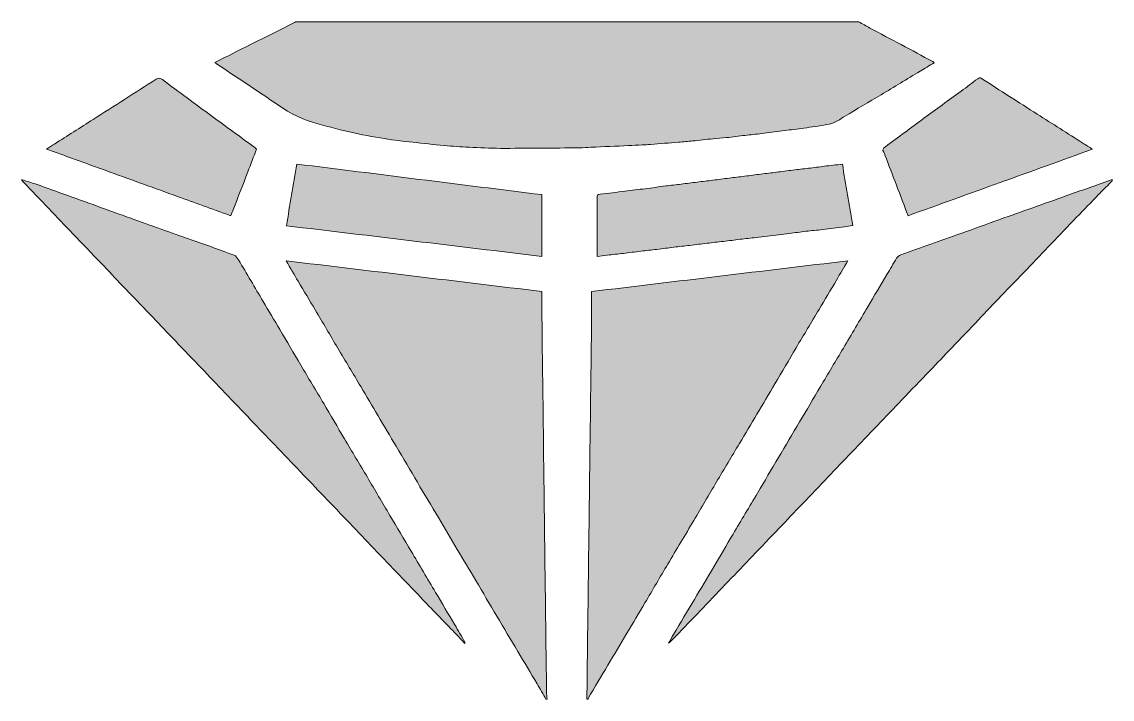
# Model space of a CAD drawing. Header units: inches. Extents: x 29 to 1974, y -1631 to -422.
import ezdxf

# ---------------------------------------------------------------- set-up
doc = ezdxf.new("R2010")
doc.units = ezdxf.units.IN
doc.header["$MEASUREMENT"] = 0
doc.layers.add('Layer 1', color=7, linetype='Continuous')

# ---------------------------------------------------------------- blocks, each defined once
blk = doc.blocks.new('block 3')
at = {"layer": 'Layer 1', "true_color": 0xffffff}
h = blk.add_hatch(color=7, dxfattribs=at)
h.dxf.hatch_style = 2
edge = h.paths.add_edge_path()
edge.add_spline(control_points=[(1522.2, -422), (1528.8, -425.8), (1535.2, -429.7), (1541.9, -433.2), (1560.4, -443.1), (1579.1, -452.8), (1597.7, -462.7), (1616.5, -472.7), (1635.3, -482.9), (1654.1, -493), (1654.8, -493.4), (1655.3, -494), (1656.5, -495), (1647.9, -500.2), (1639.6, -505.2), (1631.3, -510.2), (1608.1, -524.2), (1584.9, -538.2), (1561.7, -552.2), (1540, -565.1), (1518.2, -578), (1496.5, -590.9), (1490.4, -594.6), (1484.7, -599), (1478.2, -601.8), (1472.5, -604.3), (1466, -605.3), (1459.7, -606.3), (1446.2, -608.5), (1432.6, -610.5), (1419, -612.3), (1407.8, -613.9), (1396.6, -615.1), (1385.4, -616.5), (1373.2, -618.1), (1361.1, -620), (1348.9, -621.5), (1339, -622.7), (1329.1, -623.5), (1319.1, -624.6), (1308.1, -625.9), (1297.1, -627.4), (1286, -628.6), (1278.1, -629.4), (1270.1, -629.9), (1262.1, -630.7), (1249.9, -632), (1237.7, -633.4), (1225.4, -634.6), (1217.2, -635.5), (1208.8, -636.1), (1200.5, -636.8), (1183.9, -638.1), (1167.3, -639.5), (1150.7, -640.8), (1145.7, -641.2), (1140.7, -641.6), (1135.7, -641.8), (1127.5, -642.2), (1119.3, -642.5), (1111.1, -642.9), (1088.8, -643.9), (1066.6, -644.9), (1044.3, -645.9), (1037.6, -646.2), (1030.9, -646.8), (1024.2, -646.9), (977, -647.3), (929.8, -647.8), (882.6, -647.8), (864, -647.8), (845.4, -646.7), (826.8, -645.8), (812, -645.1), (797.1, -644.1), (782.4, -642.8), (763.7, -641.1), (745, -638.9), (726.3, -636.8), (709.5, -634.9), (692.6, -633.3), (675.9, -630.5), (655.1, -627.1), (634.3, -623.2), (613.7, -618.5), (591.4, -613.3), (569.3, -607.3), (547.3, -601.1), (522, -593.9), (500.1, -580), (478.6, -565.3), (444.8, -542.2), (410.5, -519.7), (376.4, -497), (375.5, -496.3), (374.6, -495.5), (373.4, -494.5), (394.9, -483.7), (416, -473.1), (437.1, -462.6), (462.7, -449.7), (488.4, -436.9), (514.1, -424.1), (515.2, -423.5), (516.2, -422.7), (517.3, -422), (852.3, -422), (1187.2, -422), (1522.2, -422)], knot_values=[0, 0, 0, 0, 1, 1, 1, 2, 2, 2, 3, 3, 3, 4, 4, 4, 5, 5, 5, 6, 6, 6, 7, 7, 7, 8, 8, 8, 9, 9, 9, 10, 10, 10, 11, 11, 11, 12, 12, 12, 13, 13, 13, 14, 14, 14, 15, 15, 15, 16, 16, 16, 17, 17, 17, 18, 18, 18, 19, 19, 19, 20, 20, 20, 21, 21, 21, 22, 22, 22, 23, 23, 23, 24, 24, 24, 25, 25, 25, 26, 26, 26, 27, 27, 27, 28, 28, 28, 29, 29, 29, 30, 30, 30, 31, 31, 31, 32, 32, 32, 33, 33, 33, 34, 34, 34, 35, 35, 35, 36, 36, 36, 36], degree=3, periodic=1)
h = blk.add_hatch(color=7, dxfattribs=at)
h.dxf.hatch_style = 2
edge = h.paths.add_edge_path()
edge.add_spline(control_points=[(73.3, -649.4), (78.2, -646.1), (82.6, -643), (87.2, -640.1), (110.2, -625.4), (133.2, -610.9), (156.2, -596.2), (193.7, -572.3), (231.1, -548.4), (268.6, -524.5), (272.4, -522.1), (275.2, -521.4), (279.7, -524.8), (308.9, -547), (338.6, -568.7), (368.2, -590.5), (393, -608.7), (417.9, -626.8), (442.7, -645), (444.3, -646.2), (445.8, -647.5), (447.7, -649.1), (442.6, -662.5), (437.4, -676), (432.2, -689.5), (423.1, -713.2), (414, -736.9), (404.9, -760.6), (404.3, -762), (403.5, -763.3), (403.2, -764.7), (402.6, -767.8), (401.2, -767.8), (398.6, -766.9), (367.9, -755.7), (337.2, -744.6), (306.5, -733.5), (266.4, -719), (226.2, -704.5), (186.1, -690), (149.5, -676.7), (112.9, -663.5), (76.4, -650.2), (75.6, -650), (74.8, -649.8), (73.3, -649.4)], knot_values=[0, 0, 0, 0, 1, 1, 1, 2, 2, 2, 3, 3, 3, 4, 4, 4, 5, 5, 5, 6, 6, 6, 7, 7, 7, 8, 8, 8, 9, 9, 9, 10, 10, 10, 11, 11, 11, 12, 12, 12, 13, 13, 13, 14, 14, 14, 15, 15, 15, 15], degree=3, periodic=1)
h = blk.add_hatch(color=7, dxfattribs=at)
h.dxf.hatch_style = 2
edge = h.paths.add_edge_path()
edge.add_spline(control_points=[(1939.1, -649.2), (1828.8, -689), (1719.5, -728.5), (1610, -768), (1596.1, -731.5), (1582.4, -695.7), (1568.7, -659.8), (1568.1, -658.1), (1567.7, -656.2), (1566.6, -654.8), (1562.9, -650), (1565.8, -647.6), (1569.5, -644.9), (1592.4, -628.1), (1615.3, -611.1), (1638.2, -594.2), (1660.4, -578), (1682.6, -561.8), (1704.7, -545.6), (1714.6, -538.3), (1724.4, -531), (1734.1, -523.5), (1736.6, -521.6), (1738.2, -521.4), (1741, -523.2), (1774.1, -544.5), (1807.3, -565.6), (1840.4, -586.7), (1867.4, -603.9), (1894.5, -621.2), (1921.5, -638.4), (1927.1, -641.9), (1932.7, -645.3), (1939.1, -649.2)], knot_values=[0, 0, 0, 0, 1, 1, 1, 2, 2, 2, 3, 3, 3, 4, 4, 4, 5, 5, 5, 6, 6, 6, 7, 7, 7, 8, 8, 8, 9, 9, 9, 10, 10, 10, 11, 11, 11, 11], degree=3, periodic=1)
h = blk.add_hatch(color=7, dxfattribs=at)
h.dxf.hatch_style = 2
edge = h.paths.add_edge_path()
edge.add_spline(control_points=[(956.8, -730.4), (956.8, -767), (956.8, -803.4), (956.8, -840.6), (804.7, -822.3), (653, -804.1), (501, -785.9), (507.2, -748.9), (513.2, -712.8), (519.4, -675.8), (665.3, -694), (810.8, -712.2), (956.8, -730.4)], knot_values=[0, 0, 0, 0, 1, 1, 1, 2, 2, 2, 3, 3, 3, 4, 4, 4, 4], degree=3, periodic=1)
h = blk.add_hatch(color=7, dxfattribs=at)
h.dxf.hatch_style = 2
edge = h.paths.add_edge_path()
edge.add_spline(control_points=[(1492.7, -676), (1498.8, -712.5), (1504.9, -748.5), (1511.1, -785.6), (1506.3, -786.3), (1501.4, -787.1), (1496.5, -787.7), (1483.5, -789.4), (1470.5, -791.1), (1457.5, -792.7), (1447.6, -793.8), (1437.7, -794.7), (1427.8, -795.8), (1417.9, -797), (1408, -798.3), (1398.2, -799.6), (1391.7, -800.4), (1385.3, -801.1), (1378.9, -801.9), (1365.6, -803.5), (1352.2, -805.3), (1338.9, -806.9), (1329.3, -808), (1319.7, -808.9), (1310.2, -810), (1300.3, -811.2), (1290.4, -812.6), (1280.5, -813.8), (1270.8, -815), (1261.1, -815.9), (1251.3, -817.1), (1241.1, -818.3), (1230.9, -819.7), (1220.7, -820.9), (1211.2, -822.1), (1201.6, -823), (1192, -824.2), (1182, -825.4), (1172, -826.8), (1161.9, -828), (1152.3, -829.2), (1142.8, -830.1), (1133.2, -831.3), (1122.8, -832.5), (1112.5, -833.9), (1102.1, -835.2), (1092.5, -836.3), (1082.9, -837.3), (1073.4, -838.4), (1067.5, -839), (1061.6, -839.8), (1055.4, -840.6), (1055.3, -838.5), (1055.2, -837), (1055.2, -835.5), (1055.2, -802.3), (1055.3, -769), (1055.1, -735.8), (1055.1, -731.5), (1056.1, -730.2), (1060.7, -729.8), (1075.5, -728.3), (1090.2, -725.9), (1105, -724), (1117, -722.5), (1129.1, -721.3), (1141.1, -719.8), (1153.3, -718.3), (1165.4, -716.4), (1177.6, -714.9), (1186.8, -713.7), (1196.1, -712.8), (1205.3, -711.7), (1214.9, -710.5), (1224.4, -709.2), (1233.9, -708), (1243.1, -706.8), (1252.4, -705.8), (1261.6, -704.6), (1271.3, -703.4), (1281, -702.1), (1290.7, -700.9), (1299.9, -699.7), (1309.2, -698.7), (1318.4, -697.5), (1328.1, -696.3), (1337.8, -695), (1347.5, -693.8), (1356.7, -692.6), (1366, -691.6), (1375.2, -690.4), (1384.9, -689.2), (1394.6, -687.8), (1404.3, -686.6), (1413.5, -685.5), (1422.7, -684.5), (1432, -683.4), (1441.5, -682.2), (1451.1, -680.9), (1460.6, -679.7), (1471.1, -678.5), (1481.7, -677.3), (1492.7, -676)], knot_values=[0, 0, 0, 0, 1, 1, 1, 2, 2, 2, 3, 3, 3, 4, 4, 4, 5, 5, 5, 6, 6, 6, 7, 7, 7, 8, 8, 8, 9, 9, 9, 10, 10, 10, 11, 11, 11, 12, 12, 12, 13, 13, 13, 14, 14, 14, 15, 15, 15, 16, 16, 16, 17, 17, 17, 18, 18, 18, 19, 19, 19, 20, 20, 20, 21, 21, 21, 22, 22, 22, 23, 23, 23, 24, 24, 24, 25, 25, 25, 26, 26, 26, 27, 27, 27, 28, 28, 28, 29, 29, 29, 30, 30, 30, 31, 31, 31, 32, 32, 32, 33, 33, 33, 34, 34, 34, 34], degree=3, periodic=1)
h = blk.add_hatch(color=7, dxfattribs=at)
h.dxf.hatch_style = 2
edge = h.paths.add_edge_path()
edge.add_spline(control_points=[(29, -703.6), (37.5, -706.4), (46, -708.9), (54.4, -711.8), (73.4, -718.5), (92.3, -725.3), (111.2, -732.1), (151.1, -746.4), (190.9, -760.9), (230.8, -775.1), (266.5, -787.9), (302.2, -800.4), (338, -813.1), (361.2, -821.4), (384.5, -829.7), (407.6, -838.5), (410.9, -839.7), (413.6, -843.5), (415.5, -846.7), (430.3, -871.4), (444.8, -896.2), (459.4, -920.9), (469.4, -937.7), (479.5, -954.4), (489.4, -971.1), (501.9, -992.2), (514.1, -1013.3), (526.6, -1034.4), (540.1, -1057.3), (553.9, -1080), (567.5, -1102.9), (580, -1123.9), (592.2, -1145.1), (604.6, -1166.2), (618.2, -1189), (632, -1211.8), (645.6, -1234.7), (658.9, -1257.3), (672.1, -1280), (685.5, -1302.6), (698.2, -1323.9), (711, -1345.1), (723.6, -1366.5), (738.2, -1391), (752.6, -1415.7), (767.2, -1440.3), (778.5, -1459.5), (790, -1478.6), (801.4, -1497.8), (807.4, -1508.1), (813.3, -1518.4), (819.3, -1528.7), (819.7, -1529.3), (819.9, -1530), (819.3, -1531.3), (813.4, -1525), (807.6, -1518.5), (801.6, -1512.2), (781.1, -1490.9), (760.4, -1469.7), (739.9, -1448.4), (725.6, -1433.6), (711.5, -1418.7), (697.4, -1403.9), (682.2, -1388), (666.9, -1372.1), (651.7, -1356.2), (637.3, -1341.1), (622.9, -1326.1), (608.5, -1311), (593.2, -1295), (577.8, -1279), (562.5, -1262.9), (548.6, -1248.4), (534.7, -1233.7), (520.7, -1219.2), (505.3, -1203), (489.8, -1186.9), (474.3, -1170.7), (460.2, -1155.9), (446, -1141.1), (431.9, -1126.3), (416.7, -1110.3), (401.4, -1094.5), (386.2, -1078.5), (372.1, -1063.8), (358.1, -1049.1), (344.1, -1034.4), (328.4, -1018), (312.7, -1001.7), (297, -985.3), (284.1, -971.8), (271.3, -958.2), (258.4, -944.7), (241.9, -927.5), (225.3, -910.3), (208.8, -893.1), (196.2, -879.8), (183.7, -866.5), (171, -853.3), (154, -835.5), (137, -817.9), (120, -800.2), (105.7, -785.2), (91.4, -770.3), (77.2, -755.3), (61.9, -739.4), (46.7, -723.5), (31.5, -707.6), (30.6, -706.7), (29.8, -705.6), (29, -704.6), (29, -704.3), (29, -704), (29, -703.6)], knot_values=[0, 0, 0, 0, 1, 1, 1, 2, 2, 2, 3, 3, 3, 4, 4, 4, 5, 5, 5, 6, 6, 6, 7, 7, 7, 8, 8, 8, 9, 9, 9, 10, 10, 10, 11, 11, 11, 12, 12, 12, 13, 13, 13, 14, 14, 14, 15, 15, 15, 16, 16, 16, 17, 17, 17, 18, 18, 18, 19, 19, 19, 20, 20, 20, 21, 21, 21, 22, 22, 22, 23, 23, 23, 24, 24, 24, 25, 25, 25, 26, 26, 26, 27, 27, 27, 28, 28, 28, 29, 29, 29, 30, 30, 30, 31, 31, 31, 32, 32, 32, 33, 33, 33, 34, 34, 34, 35, 35, 35, 36, 36, 36, 37, 37, 37, 38, 38, 38, 38], degree=3, periodic=1)
h = blk.add_hatch(color=7, dxfattribs=at)
h.dxf.hatch_style = 2
edge = h.paths.add_edge_path()
edge.add_spline(control_points=[(1974, -705.7), (1966.4, -713.4), (1958.8, -721.2), (1951.1, -729), (1950.7, -729.5), (1950.2, -730), (1949.7, -730.4), (1936.7, -743.8), (1923.6, -757.2), (1910.6, -770.6), (1895.4, -786.3), (1880.4, -802.2), (1865.3, -818), (1850.9, -833), (1836.5, -848.1), (1822.1, -863.2), (1806.7, -879.2), (1791.4, -895.2), (1776, -911.2), (1762.5, -925.4), (1748.9, -939.7), (1735.4, -953.9), (1719.6, -970.4), (1703.7, -986.9), (1687.9, -1003.4), (1674.7, -1017.3), (1661.5, -1031.2), (1648.3, -1045.1), (1631.9, -1062.2), (1615.4, -1079.2), (1599, -1096.4), (1584.4, -1111.6), (1569.8, -1127), (1555.1, -1142.3), (1540, -1158.1), (1524.9, -1173.8), (1509.8, -1189.6), (1495.5, -1204.6), (1481.3, -1219.5), (1467, -1234.5), (1451.9, -1250.3), (1436.7, -1266), (1421.6, -1281.8), (1407.5, -1296.7), (1393.4, -1311.5), (1379.2, -1326.3), (1363.6, -1342.6), (1348, -1358.8), (1332.4, -1375.1), (1318, -1390.2), (1303.6, -1405.3), (1289.2, -1420.3), (1274.3, -1436), (1259.3, -1451.6), (1244.3, -1467.3), (1229.9, -1482.4), (1215.5, -1497.4), (1201.1, -1512.5), (1195.2, -1518.7), (1189.5, -1525.1), (1182.7, -1530.7), (1185.6, -1525.4), (1188.5, -1520.2), (1191.6, -1515), (1204, -1494.1), (1216.4, -1473.3), (1228.8, -1452.4), (1240.3, -1433.1), (1251.9, -1413.8), (1263.4, -1394.5), (1274.9, -1375), (1286.2, -1355.4), (1297.7, -1335.9), (1312.2, -1311.5), (1326.9, -1287.1), (1341.4, -1262.7), (1353.9, -1241.7), (1366.1, -1220.5), (1378.6, -1199.4), (1391.1, -1178.3), (1403.9, -1157.2), (1416.4, -1136), (1428.9, -1115), (1441.1, -1093.8), (1453.6, -1072.8), (1467.1, -1049.9), (1480.9, -1027.1), (1494.5, -1004.2), (1509.1, -979.6), (1523.5, -955), (1538.1, -930.4), (1549.4, -911.2), (1560.9, -892), (1572.3, -872.9), (1578, -863.2), (1583.5, -853.4), (1589.4, -843.9), (1591.1, -841.3), (1593.8, -838.7), (1596.7, -837.7), (1632.3, -824.9), (1668.1, -812.4), (1703.8, -799.7), (1727.1, -791.5), (1750.3, -782.9), (1773.6, -774.6), (1812.9, -760.6), (1852.2, -746.7), (1891.5, -732.7), (1917.9, -723.3), (1944.3, -713.8), (1970.7, -704.4), (1971.7, -704), (1972.9, -703.9), (1974, -703.6), (1974, -704.3), (1974, -705), (1974, -705.7)], knot_values=[0, 0, 0, 0, 1, 1, 1, 2, 2, 2, 3, 3, 3, 4, 4, 4, 5, 5, 5, 6, 6, 6, 7, 7, 7, 8, 8, 8, 9, 9, 9, 10, 10, 10, 11, 11, 11, 12, 12, 12, 13, 13, 13, 14, 14, 14, 15, 15, 15, 16, 16, 16, 17, 17, 17, 18, 18, 18, 19, 19, 19, 20, 20, 20, 21, 21, 21, 22, 22, 22, 23, 23, 23, 24, 24, 24, 25, 25, 25, 26, 26, 26, 27, 27, 27, 28, 28, 28, 29, 29, 29, 30, 30, 30, 31, 31, 31, 32, 32, 32, 33, 33, 33, 34, 34, 34, 35, 35, 35, 36, 36, 36, 37, 37, 37, 38, 38, 38, 39, 39, 39, 39], degree=3, periodic=1)
h = blk.add_hatch(color=7, dxfattribs=at)
h.dxf.hatch_style = 2
edge = h.paths.add_edge_path()
edge.add_spline(control_points=[(964, -1630.5), (958.8, -1621.4), (953.6, -1612.2), (948.2, -1603.2), (936.8, -1583.8), (925.2, -1564.5), (913.7, -1545.2), (901.3, -1524.4), (888.8, -1503.5), (876.5, -1482.6), (863.8, -1461.3), (851.4, -1439.9), (838.7, -1418.6), (827.8, -1400.1), (816.6, -1381.7), (805.7, -1363.3), (794.4, -1344.4), (783.4, -1325.4), (772.1, -1306.5), (759.6, -1285.5), (747, -1264.5), (734.6, -1243.5), (721.9, -1222.2), (709.4, -1200.7), (696.8, -1179.4), (686.1, -1161.2), (675.2, -1143), (664.5, -1124.8), (654.2, -1107.5), (643.9, -1090.1), (633.6, -1072.8), (620, -1050), (606.2, -1027.2), (592.7, -1004.3), (579.2, -981.6), (565.9, -958.7), (552.4, -936), (542.3, -918.9), (532, -902), (521.9, -884.9), (514.9, -873.2), (508.1, -861.3), (500.6, -848.4), (653.1, -866.7), (804.8, -884.9), (956.9, -903.2), (956.9, -905.4), (956.9, -907.3), (956.9, -909.1), (956.9, -928.5), (956.8, -947.9), (957, -967.3), (957.2, -995.5), (957.6, -1023.6), (958, -1051.7), (958.3, -1073.8), (958.7, -1095.8), (959, -1117.9), (959.3, -1149.7), (959.6, -1181.6), (960, -1213.4), (960.3, -1240.2), (960.7, -1267), (961, -1293.7), (961.3, -1321), (961.7, -1348.3), (962, -1375.6), (962.3, -1402.2), (962.7, -1428.8), (963, -1455.4), (963.4, -1482.9), (963.7, -1510.3), (964, -1537.8), (964.4, -1564.2), (964.7, -1590.6), (965.1, -1617.1), (965.2, -1621.6), (965.7, -1626.1), (966.1, -1630.5), (965.4, -1630.5), (964.7, -1630.5), (964, -1630.5)], knot_values=[0, 0, 0, 0, 1, 1, 1, 2, 2, 2, 3, 3, 3, 4, 4, 4, 5, 5, 5, 6, 6, 6, 7, 7, 7, 8, 8, 8, 9, 9, 9, 10, 10, 10, 11, 11, 11, 12, 12, 12, 13, 13, 13, 14, 14, 14, 15, 15, 15, 16, 16, 16, 17, 17, 17, 18, 18, 18, 19, 19, 19, 20, 20, 20, 21, 21, 21, 22, 22, 22, 23, 23, 23, 24, 24, 24, 25, 25, 25, 26, 26, 26, 27, 27, 27, 27], degree=3, periodic=1)
h = blk.add_hatch(color=7, dxfattribs=at)
h.dxf.hatch_style = 2
edge = h.paths.add_edge_path()
edge.add_spline(control_points=[(1037, -1630.5), (1037.3, -1601.4), (1037.6, -1572.3), (1038, -1543.1), (1038.3, -1516.5), (1038.7, -1489.9), (1039, -1463.3), (1039.3, -1435.8), (1039.7, -1408.4), (1040, -1380.9), (1040.3, -1354.5), (1040.7, -1328.1), (1041, -1301.6), (1041.4, -1274), (1041.7, -1246.4), (1042, -1218.8), (1042.4, -1193.2), (1042.7, -1167.6), (1043, -1142), (1043.4, -1113.5), (1043.7, -1085), (1044.1, -1056.6), (1044.4, -1030.6), (1044.9, -1004.7), (1045, -978.8), (1045.2, -953.9), (1045.1, -929), (1045.1, -903.3), (1198, -884.9), (1349.8, -866.7), (1502.4, -848.4), (1495.4, -860.3), (1488.9, -871.6), (1482.3, -882.7), (1471.9, -900.2), (1461.5, -917.7), (1451.1, -935.1), (1437.5, -958), (1423.8, -980.8), (1410.2, -1003.6), (1397.5, -1025.1), (1385, -1046.7), (1372.3, -1068.2), (1361.7, -1086.1), (1351.1, -1104), (1340.4, -1121.9), (1330, -1139.4), (1319.6, -1156.8), (1309.2, -1174.3), (1295.6, -1197.1), (1281.9, -1219.9), (1268.3, -1242.8), (1254.7, -1265.7), (1241.4, -1288.7), (1227.8, -1311.6), (1212.4, -1337.6), (1196.8, -1363.5), (1181.3, -1389.5), (1167.7, -1412.5), (1154.2, -1435.6), (1140.6, -1458.7), (1129.9, -1476.7), (1119.2, -1494.8), (1108.5, -1512.8), (1097.2, -1531.9), (1085.8, -1550.9), (1074.4, -1569.9), (1062.7, -1589.6), (1050.9, -1609.3), (1039.1, -1629.1), (1038.9, -1629.4), (1039, -1630), (1039, -1630.5), (1038.3, -1630.5), (1037.6, -1630.5), (1037, -1630.5)], knot_values=[0, 0, 0, 0, 1, 1, 1, 2, 2, 2, 3, 3, 3, 4, 4, 4, 5, 5, 5, 6, 6, 6, 7, 7, 7, 8, 8, 8, 9, 9, 9, 10, 10, 10, 11, 11, 11, 12, 12, 12, 13, 13, 13, 14, 14, 14, 15, 15, 15, 16, 16, 16, 17, 17, 17, 18, 18, 18, 19, 19, 19, 20, 20, 20, 21, 21, 21, 22, 22, 22, 23, 23, 23, 24, 24, 24, 25, 25, 25, 25], degree=3, periodic=1)
at = {"layer": 'Layer 1', "lineweight": 0}
for points, knots in [([(1522.2, -422), (1528.8, -425.8), (1535.2, -429.7), (1541.9, -433.2), (1560.4, -443.1), (1579.1, -452.8), (1597.7, -462.7), (1616.5, -472.7), (1635.3, -482.9), (1654.1, -493), (1654.8, -493.4), (1655.3, -494), (1656.5, -495), (1647.9, -500.2), (1639.6, -505.2), (1631.3, -510.2), (1608.1, -524.2), (1584.9, -538.2), (1561.7, -552.2), (1540, -565.1), (1518.2, -578), (1496.5, -590.9), (1490.4, -594.6), (1484.7, -599), (1478.2, -601.8), (1472.5, -604.3), (1466, -605.3), (1459.7, -606.3), (1446.2, -608.5), (1432.6, -610.5), (1419, -612.3), (1407.8, -613.9), (1396.6, -615.1), (1385.4, -616.5), (1373.2, -618.1), (1361.1, -620), (1348.9, -621.5), (1339, -622.7), (1329.1, -623.5), (1319.1, -624.6), (1308.1, -625.9), (1297.1, -627.4), (1286, -628.6), (1278.1, -629.4), (1270.1, -629.9), (1262.1, -630.7), (1249.9, -632), (1237.7, -633.4), (1225.4, -634.6), (1217.2, -635.5), (1208.8, -636.1), (1200.5, -636.8), (1183.9, -638.1), (1167.3, -639.5), (1150.7, -640.8), (1145.7, -641.2), (1140.7, -641.6), (1135.7, -641.8), (1127.5, -642.2), (1119.3, -642.5), (1111.1, -642.9), (1088.8, -643.9), (1066.6, -644.9), (1044.3, -645.9), (1037.6, -646.2), (1030.9, -646.8), (1024.2, -646.9), (977, -647.3), (929.8, -647.8), (882.6, -647.8), (864, -647.8), (845.4, -646.7), (826.8, -645.8), (812, -645.1), (797.1, -644.1), (782.4, -642.8), (763.7, -641.1), (745, -638.9), (726.3, -636.8), (709.5, -634.9), (692.6, -633.3), (675.9, -630.5), (655.1, -627.1), (634.3, -623.2), (613.7, -618.5), (591.4, -613.3), (569.3, -607.3), (547.3, -601.1), (522, -593.9), (500.1, -580), (478.6, -565.3), (444.8, -542.2), (410.5, -519.7), (376.4, -497), (375.5, -496.3), (374.6, -495.5), (373.4, -494.5), (394.9, -483.7), (416, -473.1), (437.1, -462.6), (462.7, -449.7), (488.4, -436.9), (514.1, -424.1), (515.2, -423.5), (516.2, -422.7), (517.3, -422), (852.3, -422), (1187.2, -422), (1522.2, -422)], [0, 0, 0, 0, 1, 1, 1, 2, 2, 2, 3, 3, 3, 4, 4, 4, 5, 5, 5, 6, 6, 6, 7, 7, 7, 8, 8, 8, 9, 9, 9, 10, 10, 10, 11, 11, 11, 12, 12, 12, 13, 13, 13, 14, 14, 14, 15, 15, 15, 16, 16, 16, 17, 17, 17, 18, 18, 18, 19, 19, 19, 20, 20, 20, 21, 21, 21, 22, 22, 22, 23, 23, 23, 24, 24, 24, 25, 25, 25, 26, 26, 26, 27, 27, 27, 28, 28, 28, 29, 29, 29, 30, 30, 30, 31, 31, 31, 32, 32, 32, 33, 33, 33, 34, 34, 34, 35, 35, 35, 36, 36, 36, 36]), ([(73.3, -649.4), (78.2, -646.1), (82.6, -643), (87.2, -640.1), (110.2, -625.4), (133.2, -610.9), (156.2, -596.2), (193.7, -572.3), (231.1, -548.4), (268.6, -524.5), (272.4, -522.1), (275.2, -521.4), (279.7, -524.8), (308.9, -547), (338.6, -568.7), (368.2, -590.5), (393, -608.7), (417.9, -626.8), (442.7, -645), (444.3, -646.2), (445.8, -647.5), (447.7, -649.1), (442.6, -662.5), (437.4, -676), (432.2, -689.5), (423.1, -713.2), (414, -736.9), (404.9, -760.6), (404.3, -762), (403.5, -763.3), (403.2, -764.7), (402.6, -767.8), (401.2, -767.8), (398.6, -766.9), (367.9, -755.7), (337.2, -744.6), (306.5, -733.5), (266.4, -719), (226.2, -704.5), (186.1, -690), (149.5, -676.7), (112.9, -663.5), (76.4, -650.2), (75.6, -650), (74.8, -649.8), (73.3, -649.4)], [0, 0, 0, 0, 1, 1, 1, 2, 2, 2, 3, 3, 3, 4, 4, 4, 5, 5, 5, 6, 6, 6, 7, 7, 7, 8, 8, 8, 9, 9, 9, 10, 10, 10, 11, 11, 11, 12, 12, 12, 13, 13, 13, 14, 14, 14, 15, 15, 15, 15]), ([(1939.1, -649.2), (1828.8, -689), (1719.5, -728.5), (1610, -768), (1596.1, -731.5), (1582.4, -695.7), (1568.7, -659.8), (1568.1, -658.1), (1567.7, -656.2), (1566.6, -654.8), (1562.9, -650), (1565.8, -647.6), (1569.5, -644.9), (1592.4, -628.1), (1615.3, -611.1), (1638.2, -594.2), (1660.4, -578), (1682.6, -561.8), (1704.7, -545.6), (1714.6, -538.3), (1724.4, -531), (1734.1, -523.5), (1736.6, -521.6), (1738.2, -521.4), (1741, -523.2), (1774.1, -544.5), (1807.3, -565.6), (1840.4, -586.7), (1867.4, -603.9), (1894.5, -621.2), (1921.5, -638.4), (1927.1, -641.9), (1932.7, -645.3), (1939.1, -649.2)], [0, 0, 0, 0, 1, 1, 1, 2, 2, 2, 3, 3, 3, 4, 4, 4, 5, 5, 5, 6, 6, 6, 7, 7, 7, 8, 8, 8, 9, 9, 9, 10, 10, 10, 11, 11, 11, 11]), ([(956.8, -730.4), (956.8, -767), (956.8, -803.4), (956.8, -840.6), (804.7, -822.3), (653, -804.1), (501, -785.9), (507.2, -748.9), (513.2, -712.8), (519.4, -675.8), (665.3, -694), (810.8, -712.2), (956.8, -730.4)], [0, 0, 0, 0, 1, 1, 1, 2, 2, 2, 3, 3, 3, 4, 4, 4, 4]), ([(1492.7, -676), (1498.8, -712.5), (1504.9, -748.5), (1511.1, -785.6), (1506.3, -786.3), (1501.4, -787.1), (1496.5, -787.7), (1483.5, -789.4), (1470.5, -791.1), (1457.5, -792.7), (1447.6, -793.8), (1437.7, -794.7), (1427.8, -795.8), (1417.9, -797), (1408, -798.3), (1398.2, -799.6), (1391.7, -800.4), (1385.3, -801.1), (1378.9, -801.9), (1365.6, -803.5), (1352.2, -805.3), (1338.9, -806.9), (1329.3, -808), (1319.7, -808.9), (1310.2, -810), (1300.3, -811.2), (1290.4, -812.6), (1280.5, -813.8), (1270.8, -815), (1261.1, -815.9), (1251.3, -817.1), (1241.1, -818.3), (1230.9, -819.7), (1220.7, -820.9), (1211.2, -822.1), (1201.6, -823), (1192, -824.2), (1182, -825.4), (1172, -826.8), (1161.9, -828), (1152.3, -829.2), (1142.8, -830.1), (1133.2, -831.3), (1122.8, -832.5), (1112.5, -833.9), (1102.1, -835.2), (1092.5, -836.3), (1082.9, -837.3), (1073.4, -838.4), (1067.5, -839), (1061.6, -839.8), (1055.4, -840.6), (1055.3, -838.5), (1055.2, -837), (1055.2, -835.5), (1055.2, -802.3), (1055.3, -769), (1055.1, -735.8), (1055.1, -731.5), (1056.1, -730.2), (1060.7, -729.8), (1075.5, -728.3), (1090.2, -725.9), (1105, -724), (1117, -722.5), (1129.1, -721.3), (1141.1, -719.8), (1153.3, -718.3), (1165.4, -716.4), (1177.6, -714.9), (1186.8, -713.7), (1196.1, -712.8), (1205.3, -711.7), (1214.9, -710.5), (1224.4, -709.2), (1233.9, -708), (1243.1, -706.8), (1252.4, -705.8), (1261.6, -704.6), (1271.3, -703.4), (1281, -702.1), (1290.7, -700.9), (1299.9, -699.7), (1309.2, -698.7), (1318.4, -697.5), (1328.1, -696.3), (1337.8, -695), (1347.5, -693.8), (1356.7, -692.6), (1366, -691.6), (1375.2, -690.4), (1384.9, -689.2), (1394.6, -687.8), (1404.3, -686.6), (1413.5, -685.5), (1422.7, -684.5), (1432, -683.4), (1441.5, -682.2), (1451.1, -680.9), (1460.6, -679.7), (1471.1, -678.5), (1481.7, -677.3), (1492.7, -676)], [0, 0, 0, 0, 1, 1, 1, 2, 2, 2, 3, 3, 3, 4, 4, 4, 5, 5, 5, 6, 6, 6, 7, 7, 7, 8, 8, 8, 9, 9, 9, 10, 10, 10, 11, 11, 11, 12, 12, 12, 13, 13, 13, 14, 14, 14, 15, 15, 15, 16, 16, 16, 17, 17, 17, 18, 18, 18, 19, 19, 19, 20, 20, 20, 21, 21, 21, 22, 22, 22, 23, 23, 23, 24, 24, 24, 25, 25, 25, 26, 26, 26, 27, 27, 27, 28, 28, 28, 29, 29, 29, 30, 30, 30, 31, 31, 31, 32, 32, 32, 33, 33, 33, 34, 34, 34, 34]), ([(29, -703.6), (37.5, -706.4), (46, -708.9), (54.4, -711.8), (73.4, -718.5), (92.3, -725.3), (111.2, -732.1), (151.1, -746.4), (190.9, -760.9), (230.8, -775.1), (266.5, -787.9), (302.2, -800.4), (338, -813.1), (361.2, -821.4), (384.5, -829.7), (407.6, -838.5), (410.9, -839.7), (413.6, -843.5), (415.5, -846.7), (430.3, -871.4), (444.8, -896.2), (459.4, -920.9), (469.4, -937.7), (479.5, -954.4), (489.4, -971.1), (501.9, -992.2), (514.1, -1013.3), (526.6, -1034.4), (540.1, -1057.3), (553.9, -1080), (567.5, -1102.9), (580, -1123.9), (592.2, -1145.1), (604.6, -1166.2), (618.2, -1189), (632, -1211.8), (645.6, -1234.7), (658.9, -1257.3), (672.1, -1280), (685.5, -1302.6), (698.2, -1323.9), (711, -1345.1), (723.6, -1366.5), (738.2, -1391), (752.6, -1415.7), (767.2, -1440.3), (778.5, -1459.5), (790, -1478.6), (801.4, -1497.8), (807.4, -1508.1), (813.3, -1518.4), (819.3, -1528.7), (819.7, -1529.3), (819.9, -1530), (819.3, -1531.3), (813.4, -1525), (807.6, -1518.5), (801.6, -1512.2), (781.1, -1490.9), (760.4, -1469.7), (739.9, -1448.4), (725.6, -1433.6), (711.5, -1418.7), (697.4, -1403.9), (682.2, -1388), (666.9, -1372.1), (651.7, -1356.2), (637.3, -1341.1), (622.9, -1326.1), (608.5, -1311), (593.2, -1295), (577.8, -1279), (562.5, -1262.9), (548.6, -1248.4), (534.7, -1233.7), (520.7, -1219.2), (505.3, -1203), (489.8, -1186.9), (474.3, -1170.7), (460.2, -1155.9), (446, -1141.1), (431.9, -1126.3), (416.7, -1110.3), (401.4, -1094.5), (386.2, -1078.5), (372.1, -1063.8), (358.1, -1049.1), (344.1, -1034.4), (328.4, -1018), (312.7, -1001.7), (297, -985.3), (284.1, -971.8), (271.3, -958.2), (258.4, -944.7), (241.9, -927.5), (225.3, -910.3), (208.8, -893.1), (196.2, -879.8), (183.7, -866.5), (171, -853.3), (154, -835.5), (137, -817.9), (120, -800.2), (105.7, -785.2), (91.4, -770.3), (77.2, -755.3), (61.9, -739.4), (46.7, -723.5), (31.5, -707.6), (30.6, -706.7), (29.8, -705.6), (29, -704.6), (29, -704.3), (29, -704), (29, -703.6)], [0, 0, 0, 0, 1, 1, 1, 2, 2, 2, 3, 3, 3, 4, 4, 4, 5, 5, 5, 6, 6, 6, 7, 7, 7, 8, 8, 8, 9, 9, 9, 10, 10, 10, 11, 11, 11, 12, 12, 12, 13, 13, 13, 14, 14, 14, 15, 15, 15, 16, 16, 16, 17, 17, 17, 18, 18, 18, 19, 19, 19, 20, 20, 20, 21, 21, 21, 22, 22, 22, 23, 23, 23, 24, 24, 24, 25, 25, 25, 26, 26, 26, 27, 27, 27, 28, 28, 28, 29, 29, 29, 30, 30, 30, 31, 31, 31, 32, 32, 32, 33, 33, 33, 34, 34, 34, 35, 35, 35, 36, 36, 36, 37, 37, 37, 38, 38, 38, 38]), ([(1974, -705.7), (1966.4, -713.4), (1958.8, -721.2), (1951.1, -729), (1950.7, -729.5), (1950.2, -730), (1949.7, -730.4), (1936.7, -743.8), (1923.6, -757.2), (1910.6, -770.6), (1895.4, -786.3), (1880.4, -802.2), (1865.3, -818), (1850.9, -833), (1836.5, -848.1), (1822.1, -863.2), (1806.7, -879.2), (1791.4, -895.2), (1776, -911.2), (1762.5, -925.4), (1748.9, -939.7), (1735.4, -953.9), (1719.6, -970.4), (1703.7, -986.9), (1687.9, -1003.4), (1674.7, -1017.3), (1661.5, -1031.2), (1648.3, -1045.1), (1631.9, -1062.2), (1615.4, -1079.2), (1599, -1096.4), (1584.4, -1111.6), (1569.8, -1127), (1555.1, -1142.3), (1540, -1158.1), (1524.9, -1173.8), (1509.8, -1189.6), (1495.5, -1204.6), (1481.3, -1219.5), (1467, -1234.5), (1451.9, -1250.3), (1436.7, -1266), (1421.6, -1281.8), (1407.5, -1296.7), (1393.4, -1311.5), (1379.2, -1326.3), (1363.6, -1342.6), (1348, -1358.8), (1332.4, -1375.1), (1318, -1390.2), (1303.6, -1405.3), (1289.2, -1420.3), (1274.3, -1436), (1259.3, -1451.6), (1244.3, -1467.3), (1229.9, -1482.4), (1215.5, -1497.4), (1201.1, -1512.5), (1195.2, -1518.7), (1189.5, -1525.1), (1182.7, -1530.7), (1185.6, -1525.4), (1188.5, -1520.2), (1191.6, -1515), (1204, -1494.1), (1216.4, -1473.3), (1228.8, -1452.4), (1240.3, -1433.1), (1251.9, -1413.8), (1263.4, -1394.5), (1274.9, -1375), (1286.2, -1355.4), (1297.7, -1335.9), (1312.2, -1311.5), (1326.9, -1287.1), (1341.4, -1262.7), (1353.9, -1241.7), (1366.1, -1220.5), (1378.6, -1199.4), (1391.1, -1178.3), (1403.9, -1157.2), (1416.4, -1136), (1428.9, -1115), (1441.1, -1093.8), (1453.6, -1072.8), (1467.1, -1049.9), (1480.9, -1027.1), (1494.5, -1004.2), (1509.1, -979.6), (1523.5, -955), (1538.1, -930.4), (1549.4, -911.2), (1560.9, -892), (1572.3, -872.9), (1578, -863.2), (1583.5, -853.4), (1589.4, -843.9), (1591.1, -841.3), (1593.8, -838.7), (1596.7, -837.7), (1632.3, -824.9), (1668.1, -812.4), (1703.8, -799.7), (1727.1, -791.5), (1750.3, -782.9), (1773.6, -774.6), (1812.9, -760.6), (1852.2, -746.7), (1891.5, -732.7), (1917.9, -723.3), (1944.3, -713.8), (1970.7, -704.4), (1971.7, -704), (1972.9, -703.9), (1974, -703.6), (1974, -704.3), (1974, -705), (1974, -705.7)], [0, 0, 0, 0, 1, 1, 1, 2, 2, 2, 3, 3, 3, 4, 4, 4, 5, 5, 5, 6, 6, 6, 7, 7, 7, 8, 8, 8, 9, 9, 9, 10, 10, 10, 11, 11, 11, 12, 12, 12, 13, 13, 13, 14, 14, 14, 15, 15, 15, 16, 16, 16, 17, 17, 17, 18, 18, 18, 19, 19, 19, 20, 20, 20, 21, 21, 21, 22, 22, 22, 23, 23, 23, 24, 24, 24, 25, 25, 25, 26, 26, 26, 27, 27, 27, 28, 28, 28, 29, 29, 29, 30, 30, 30, 31, 31, 31, 32, 32, 32, 33, 33, 33, 34, 34, 34, 35, 35, 35, 36, 36, 36, 37, 37, 37, 38, 38, 38, 39, 39, 39, 39]), ([(964, -1630.5), (958.8, -1621.4), (953.6, -1612.2), (948.2, -1603.2), (936.8, -1583.8), (925.2, -1564.5), (913.7, -1545.2), (901.3, -1524.4), (888.8, -1503.5), (876.5, -1482.6), (863.8, -1461.3), (851.4, -1439.9), (838.7, -1418.6), (827.8, -1400.1), (816.6, -1381.7), (805.7, -1363.3), (794.4, -1344.4), (783.4, -1325.4), (772.1, -1306.5), (759.6, -1285.5), (747, -1264.5), (734.6, -1243.5), (721.9, -1222.2), (709.4, -1200.7), (696.8, -1179.4), (686.1, -1161.2), (675.2, -1143), (664.5, -1124.8), (654.2, -1107.5), (643.9, -1090.1), (633.6, -1072.8), (620, -1050), (606.2, -1027.2), (592.7, -1004.3), (579.2, -981.6), (565.9, -958.7), (552.4, -936), (542.3, -918.9), (532, -902), (521.9, -884.9), (514.9, -873.2), (508.1, -861.3), (500.6, -848.4), (653.1, -866.7), (804.8, -884.9), (956.9, -903.2), (956.9, -905.4), (956.9, -907.3), (956.9, -909.1), (956.9, -928.5), (956.8, -947.9), (957, -967.3), (957.2, -995.5), (957.6, -1023.6), (958, -1051.7), (958.3, -1073.8), (958.7, -1095.8), (959, -1117.9), (959.3, -1149.7), (959.6, -1181.6), (960, -1213.4), (960.3, -1240.2), (960.7, -1267), (961, -1293.7), (961.3, -1321), (961.7, -1348.3), (962, -1375.6), (962.3, -1402.2), (962.7, -1428.8), (963, -1455.4), (963.4, -1482.9), (963.7, -1510.3), (964, -1537.8), (964.4, -1564.2), (964.7, -1590.6), (965.1, -1617.1), (965.2, -1621.6), (965.7, -1626.1), (966.1, -1630.5), (965.4, -1630.5), (964.7, -1630.5), (964, -1630.5)], [0, 0, 0, 0, 1, 1, 1, 2, 2, 2, 3, 3, 3, 4, 4, 4, 5, 5, 5, 6, 6, 6, 7, 7, 7, 8, 8, 8, 9, 9, 9, 10, 10, 10, 11, 11, 11, 12, 12, 12, 13, 13, 13, 14, 14, 14, 15, 15, 15, 16, 16, 16, 17, 17, 17, 18, 18, 18, 19, 19, 19, 20, 20, 20, 21, 21, 21, 22, 22, 22, 23, 23, 23, 24, 24, 24, 25, 25, 25, 26, 26, 26, 27, 27, 27, 27]), ([(1037, -1630.5), (1037.3, -1601.4), (1037.6, -1572.3), (1038, -1543.1), (1038.3, -1516.5), (1038.7, -1489.9), (1039, -1463.3), (1039.3, -1435.8), (1039.7, -1408.4), (1040, -1380.9), (1040.3, -1354.5), (1040.7, -1328.1), (1041, -1301.6), (1041.4, -1274), (1041.7, -1246.4), (1042, -1218.8), (1042.4, -1193.2), (1042.7, -1167.6), (1043, -1142), (1043.4, -1113.5), (1043.7, -1085), (1044.1, -1056.6), (1044.4, -1030.6), (1044.9, -1004.7), (1045, -978.8), (1045.2, -953.9), (1045.1, -929), (1045.1, -903.3), (1198, -884.9), (1349.8, -866.7), (1502.4, -848.4), (1495.4, -860.3), (1488.9, -871.6), (1482.3, -882.7), (1471.9, -900.2), (1461.5, -917.7), (1451.1, -935.1), (1437.5, -958), (1423.8, -980.8), (1410.2, -1003.6), (1397.5, -1025.1), (1385, -1046.7), (1372.3, -1068.2), (1361.7, -1086.1), (1351.1, -1104), (1340.4, -1121.9), (1330, -1139.4), (1319.6, -1156.8), (1309.2, -1174.3), (1295.6, -1197.1), (1281.9, -1219.9), (1268.3, -1242.8), (1254.7, -1265.7), (1241.4, -1288.7), (1227.8, -1311.6), (1212.4, -1337.6), (1196.8, -1363.5), (1181.3, -1389.5), (1167.7, -1412.5), (1154.2, -1435.6), (1140.6, -1458.7), (1129.9, -1476.7), (1119.2, -1494.8), (1108.5, -1512.8), (1097.2, -1531.9), (1085.8, -1550.9), (1074.4, -1569.9), (1062.7, -1589.6), (1050.9, -1609.3), (1039.1, -1629.1), (1038.9, -1629.4), (1039, -1630), (1039, -1630.5), (1038.3, -1630.5), (1037.6, -1630.5), (1037, -1630.5)], [0, 0, 0, 0, 1, 1, 1, 2, 2, 2, 3, 3, 3, 4, 4, 4, 5, 5, 5, 6, 6, 6, 7, 7, 7, 8, 8, 8, 9, 9, 9, 10, 10, 10, 11, 11, 11, 12, 12, 12, 13, 13, 13, 14, 14, 14, 15, 15, 15, 16, 16, 16, 17, 17, 17, 18, 18, 18, 19, 19, 19, 20, 20, 20, 21, 21, 21, 22, 22, 22, 23, 23, 23, 24, 24, 24, 25, 25, 25, 25])]:
    blk.add_open_spline(points, degree=3, knots=knots, dxfattribs=at)
blk = doc.blocks.new('block 2')
at = {"layer": 'Layer 1'}
blk.add_blockref('block 3', (0, 0), dxfattribs=at)

msp = doc.modelspace()

# ---------------------------------------------------------------- block references
at = {"layer": 'Layer 1'}
msp.add_blockref('block 2', (0, 0), dxfattribs=at)

doc.saveas('drawing.dxf')
